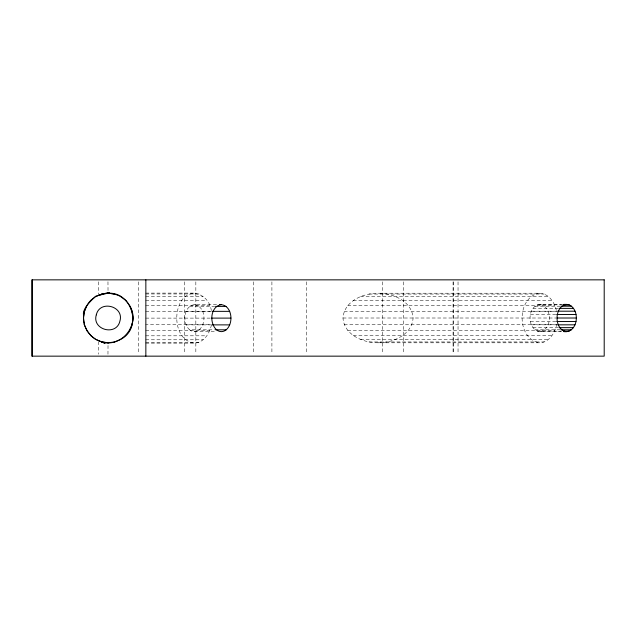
<?xml version="1.0" encoding="UTF-8"?>
<svg xmlns="http://www.w3.org/2000/svg" width="636" height="636" viewBox="0 0 636 636"><rect width="100%" height="100%" fill="white"/><g stroke="black" fill="none" stroke-linecap="round" stroke-linejoin="round"><path stroke-width="0.48" stroke-dasharray="3.18 2.39" d="M107.969 354.244L108.025 344.704M562.836 304.382L539.718 304.382C526.807 306.242 526.807 329.774 539.718 331.634L562.836 331.634M344.163 324.424L556.651 324.424C555.013 332.946 549.25 342.343 539.718 342.804L378.038 342.804C363.108 342.844 344.163 334.934 342.971 318.008C344.163 301.082 363.108 293.172 378.038 293.212L539.718 293.212C548.876 293.649 554.743 302.474 556.397 310.734M216.566 304.596L194.409 304.596C183.303 306.385 182.071 323.223 189.623 329.822L214.674 329.822M145.724 343.13L194.409 343.13C204.029 342.669 209.84 333.185 211.494 324.591L145.716 324.591M145.716 311.64L211.494 311.64C209.483 292.64 186.348 285.437 179.082 305.606C173.564 318.97 177.627 341.039 194.409 343.13M539.718 293.212C516.233 296.591 516.233 339.425 539.718 342.804M539.718 331.634C552.62 329.774 552.62 306.242 539.718 304.382M378.038 342.804C392.969 342.844 411.913 334.934 413.106 318.008C411.913 301.082 392.969 293.172 378.038 293.212M145.724 293.101L194.409 293.101M145.731 293.951L198.981 293.951M368.96 294.055L544.249 294.055M145.724 296.448L203.25 296.448M360.501 296.535L548.478 296.535M145.716 300.423L206.915 300.423M353.242 300.47L552.112 300.47M537.221 304.843L561.477 304.843M145.716 305.606L209.729 305.606M347.669 305.606L554.902 305.606M534.892 306.202L559.942 306.202M189.623 306.409L214.674 306.409M532.896 308.373L558.09 308.373M531.37 311.195L556.731 311.195M186.125 311.354L211.359 311.354M344.163 311.592L556.651 311.592M530.408 314.478L555.769 314.478M342.971 318.008L556.095 318.008M145.716 318.111L211.104 318.111M530.408 321.538L555.769 321.538M186.125 324.877L211.359 324.877M531.37 324.821L556.731 324.821M532.896 327.643L558.09 327.643M534.892 329.806L559.942 329.806M347.669 330.41L554.902 330.41M145.716 330.625L209.729 330.625M537.221 331.173L561.477 331.173M194.409 331.634L216.566 331.634M353.242 335.546L552.112 335.546M145.716 335.808L206.915 335.808M360.501 339.481L548.478 339.481M145.724 339.783L203.25 339.783M368.96 341.961L544.249 341.961M145.724 342.279L198.981 342.279M194.409 304.596C205.508 306.385 206.74 323.223 199.187 329.822A13.523 9.564 -90 0 1 189.623 329.822M107.969 281.756L108.025 291.296M458.039 281.827L458.039 354.173M453.73 281.827L453.73 354.173M453.07 281.827L453.07 354.173M403.343 281.827L403.343 354.173M382.323 281.827L382.323 354.173M306.457 281.827L306.457 354.173M271.906 281.827L271.906 354.173M253.406 281.827L253.406 354.173M195.84 281.827L195.84 354.173M184.4 281.827L184.4 354.173M138.616 281.827L138.616 354.173M98.445 281.788L98.445 294.42M98.445 341.58L98.445 354.212"/><path stroke-width="0.95" d="M219.452 304.596C231.957 303.984 234.358 322.977 226.162 329.822L215.564 329.822M566.684 331.634C552.652 330.02 554.338 302.132 569.18 304.843C580.636 310.082 577.973 333.359 563.798 331.634M83.666 315.249C80.494 306.282 107.007 287.766 90.566 300.462M95.941 339.473C100.083 341.405 114.186 347.081 95.941 339.473C90.368 336.039 86.258 330.688 84.381 324.416C81.829 316.171 84.906 306.361 90.662 300.462M84.381 324.416L83.539 318L84.381 311.584L86.862 305.598M125.642 300.462C133.536 308.19 135.039 320.878 129.577 330.402M101.688 341.953L108.335 342.796L101.681 341.953C121.905 348.218 141.089 323.565 129.577 305.598M120.522 339.473C142.583 328.486 132.638 291.813 108.096 293.204M98.445 295.39C120.991 290.366 102.666 293.045 95.702 296.527M95.797 296.527L101.784 294.047M114.528 341.953L120.594 339.473M221.384 304.596C210.278 306.385 209.045 323.223 216.598 329.822A13.523 9.564 -90 0 0 226.162 329.822M101.688 294.047C108.136 292.465 114.87 293.554 120.737 296.527M108.096 342.796L114.615 341.953M125.872 300.462L120.506 296.527M563.798 304.382L566.684 304.382M563.401 304.843L569.18 304.843M560.904 306.202L571.502 306.202M215.564 306.409L226.162 306.409M559.052 308.373L573.497 308.373M557.692 311.195L575.031 311.195M212.321 311.354L229.66 311.354M556.731 314.478L575.993 314.478M557.057 318.008L576.319 318.008M211.677 318.111L230.94 318.111M556.731 321.538L575.993 321.538M212.321 324.877L229.66 324.877M557.692 324.821L575.031 324.821M559.052 327.643L573.497 327.643M560.904 329.806L571.502 329.806M86.862 330.402L84.143 324.416M563.401 331.173L569.18 331.173M90.805 335.538L86.639 330.402M108.033 293.204L114.52 294.047M90.582 335.538L95.797 339.473M145.851 279.848L145.851 356.152M32.492 279.848L32.492 356.152M32.357 279.848L32.357 356.152M96.306 314.844C91.671 329.83 116.404 336.46 119.894 321.156C124.521 306.162 99.788 299.54 96.306 314.844M604.2 279.848L31.8 279.848L31.8 356.152L604.2 356.152L604.2 279.848"/></g></svg>
